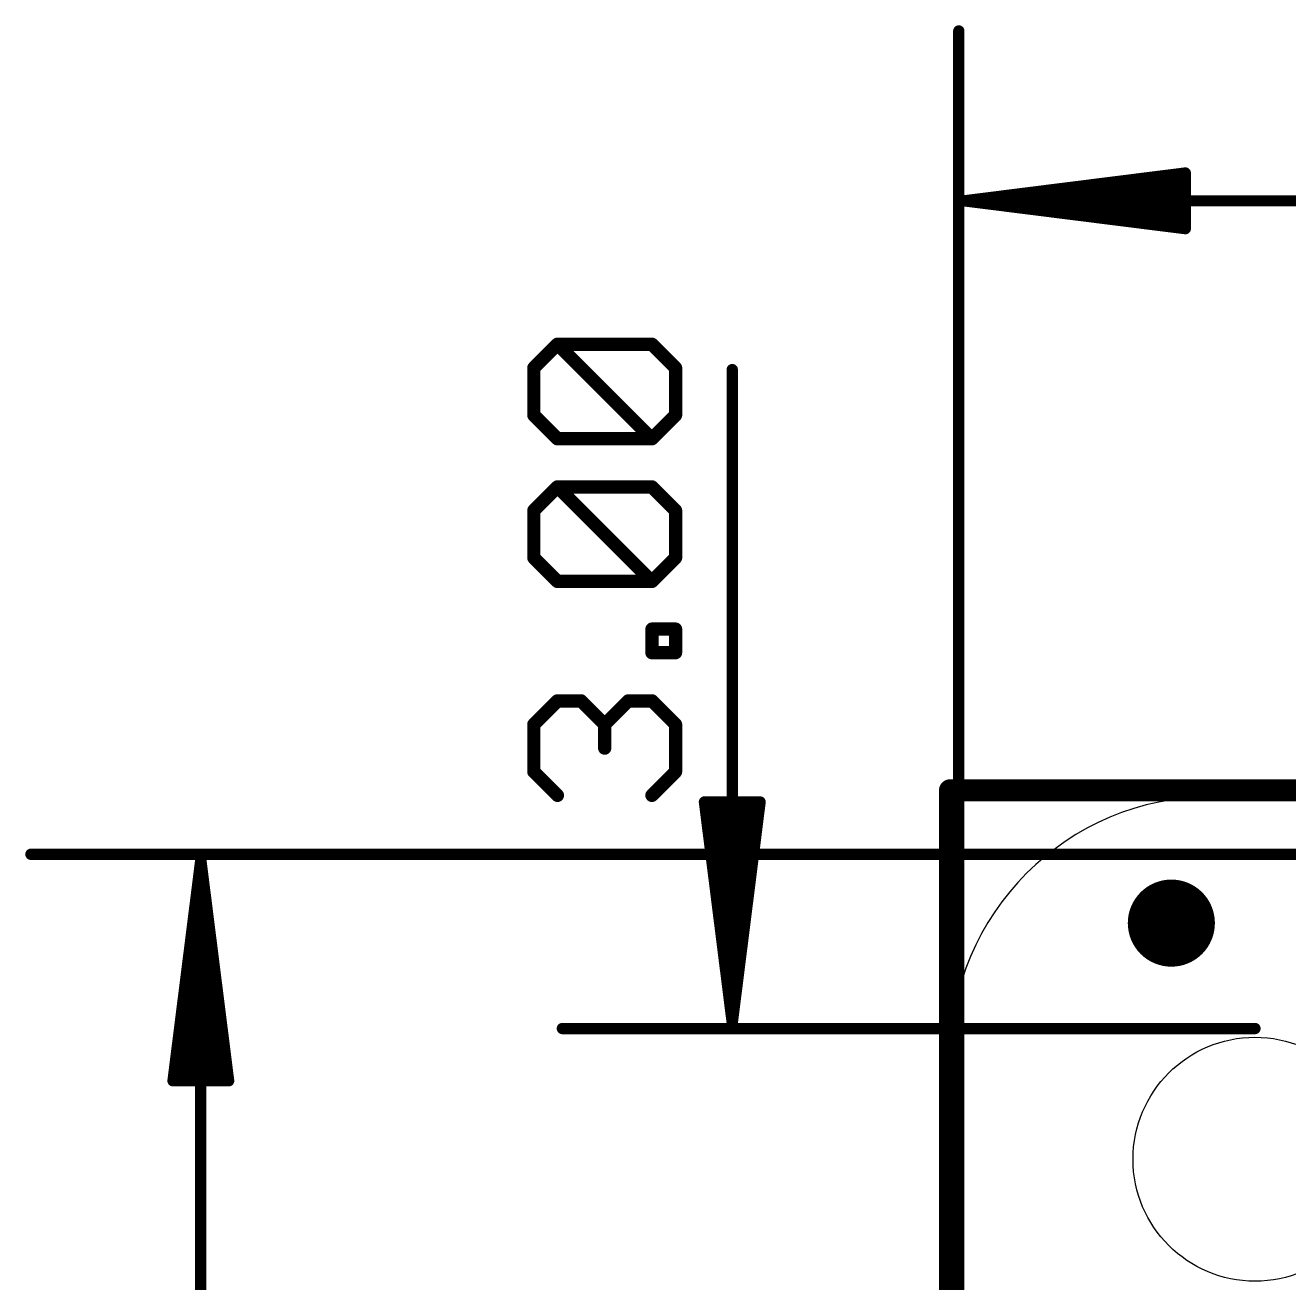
# Model space of a CAD drawing. Extents: x -11 to 71.5, y -12.5 to 39.9.
# Drawn here: x -10.62 to 3.89, y 25.08 to 39.52 of the extents above; entities that cross this region are included whole.
import ezdxf

# ---------------------------------------------------------------- set-up
doc = ezdxf.new("R2010")
doc.units = 0
for name, color, linetype in [('1', 12, 'CONTINUOUS'), ('16', 132, 'CONTINUOUS'), ('20', 4, 'CONTINUOUS'), ('47', 253, 'CONTINUOUS')]:
    doc.layers.add(name, color=color, linetype=linetype)

# ---------------------------------------------------------------- blocks, each defined once
blk = doc.blocks.new('PIE')
at = {"const_width": 0.5}
blk.add_lwpolyline([(0, -0.25, 1), (0, 0.25, 1), (0, -0.25)], format="xyb", dxfattribs=at)

msp = doc.modelspace()

# ---------------------------------------------------------------- linework, layer by layer
at = {"layer": '1', "const_width": 0.254}
for points in [[(0, 30.734), (0, 0)], [(65.024, 30.734), (0, 30.734)]]:
    msp.add_lwpolyline(points, dxfattribs=at)
at = {"layer": '1', "const_width": 0.127}
for points in [[(0.0635, 30.734, 1), (-0.0635, 30.734)], [(0, 30.7975, 1), (0, 30.6705)]]:
    msp.add_lwpolyline(points, format="xyb", dxfattribs=at)
at = {"layer": '16', "const_width": 0.254}
for points in [[(0, 30.734), (0, 0)], [(65.024, 30.734), (0, 30.734)]]:
    msp.add_lwpolyline(points, dxfattribs=at)
at = {"layer": '16', "const_width": 0.127}
for points in [[(0.0635, 30.734, 1), (-0.0635, 30.734)], [(0, 30.7975, 1), (0, 30.6705)]]:
    msp.add_lwpolyline(points, format="xyb", dxfattribs=at)
at = {"layer": '20'}
for p, q in [((62, 30.6604), (3, 30.6604)), ((0, 27.6604), (0, 3))]:
    msp.add_line(p, q, dxfattribs=at)
msp.add_circle((3.5, 26.5), 1.4, dxfattribs=at)
msp.add_arc((3, 27.6604), 3, 90, 180, dxfattribs=at)
at = {"layer": '47'}
for points, const_width in [([(0.1, 18), (0.1, 39.45)], 0.13), ([(0.165, 37.5), (2.7, 37.8192)], 0.13), ([(2.7, 37.8192), (2.7, 37.1808)], 0.13), ([(0.165, 37.5), (2.7, 37.76)], 0.13), ([(0.165, 37.5), (2.7, 37.63)], 0.13), ([(0.165, 37.5), (65.035, 37.5)], 0.13), ([(2.7, 37.1808), (0.165, 37.5)], 0.13), ([(2.7, 37.37), (0.165, 37.5)], 0.13), ([(2.7, 37.24), (0.165, 37.5)], 0.13), ([(-4.7777, 35.5826), (-4.5065, 35.8538)], 0.1524), ([(-4.5065, 35.8538), (-3.4219, 35.8538)], 0.1524), ([(-3.4219, 34.7691), (-4.5065, 35.8538)], 0.1524), ([(-3.4219, 35.8538), (-3.1507, 35.5826)], 0.1524), ([(-4.7777, 35.0403), (-4.7777, 35.5826)], 0.1524), ([(-3.1507, 35.5826), (-3.1507, 35.0403)], 0.1524), ([(-2.5, 28.065), (-2.5, 35.5628)], 0.13), ([(-4.5065, 34.7691), (-4.7777, 35.0403)], 0.1524), ([(-3.1507, 35.0403), (-3.4219, 34.7691)], 0.1524), ([(-3.4219, 34.7691), (-4.5065, 34.7691)], 0.1524), ([(-4.7777, 33.9454), (-4.5065, 34.2166)], 0.1524), ([(-4.5065, 34.2166), (-3.4219, 34.2166)], 0.1524), ([(-3.4219, 33.1319), (-4.5065, 34.2166)], 0.1524), ([(-3.4219, 34.2166), (-3.1507, 33.9454)], 0.1524), ([(-4.7777, 33.4031), (-4.7777, 33.9454)], 0.1524), ([(-3.1507, 33.9454), (-3.1507, 33.4031)], 0.1524), ([(-4.5065, 33.1319), (-4.7777, 33.4031)], 0.1524), ([(-3.1507, 33.4031), (-3.4219, 33.1319)], 0.1524), ([(-3.4219, 33.1319), (-4.5065, 33.1319)], 0.1524), ([(-3.4219, 32.3134), (-3.4219, 32.5845)], 0.1524), ([(-3.4219, 32.5845), (-3.1507, 32.5845)], 0.1524), ([(-3.1507, 32.5845), (-3.1507, 32.3134)], 0.1524), ([(-3.1507, 32.3134), (-3.4219, 32.3134)], 0.1524), ([(-4.7777, 31.4897), (-4.5065, 31.7609)], 0.1524), ([(-4.5065, 31.7609), (-4.2354, 31.7609)], 0.1524), ([(-4.2354, 31.7609), (-3.9642, 31.4897)], 0.1524), ([(-3.9642, 31.4897), (-3.693, 31.7609)], 0.1524), ([(-3.693, 31.7609), (-3.4219, 31.7609)], 0.1524), ([(-3.4219, 31.7609), (-3.1507, 31.4897)], 0.1524), ([(-4.7777, 30.9474), (-4.7777, 31.4897)], 0.1524), ([(-3.9642, 31.4897), (-3.9642, 31.2185)], 0.1524), ([(-3.1507, 31.4897), (-3.1507, 30.9474)], 0.1524), ([(-4.5065, 30.6762), (-4.7777, 30.9474)], 0.1524), ([(-3.1507, 30.9474), (-3.4219, 30.6762)], 0.1524), ([(-2.5, 28.065), (-2.8192, 30.6)], 0.13), ([(-2.8192, 30.6), (-2.1808, 30.6)], 0.13), ([(-2.5, 28.065), (-2.76, 30.6)], 0.13), ([(-2.5, 28.065), (-2.63, 30.6)], 0.13), ([(-2.1808, 30.6), (-2.5, 28.065)], 0.13), ([(-2.37, 30.6), (-2.5, 28.065)], 0.13), ([(-2.24, 30.6), (-2.5, 28.065)], 0.13), ([(9.6, 30), (-10.55, 30)], 0.13), ([(-8.6, 29.935), (-8.9192, 27.4)], 0.13), ([(-8.6, 29.935), (-8.86, 27.4)], 0.13), ([(-8.6, 29.935), (-8.73, 27.4)], 0.13), ([(-8.6, 0.065), (-8.6, 29.935)], 0.13), ([(-8.2808, 27.4), (-8.6, 29.935)], 0.13), ([(-8.47, 27.4), (-8.6, 29.935)], 0.13), ([(-8.34, 27.4), (-8.6, 29.935)], 0.13), ([(3.5, 28), (-4.45, 28)], 0.13), ([(-8.9192, 27.4), (-8.2808, 27.4)], 0.13)]:
    msp.add_lwpolyline(points, dxfattribs=dict(at, const_width=const_width))
for points, const_width in [([(0.1325, 39.45, 1), (0.0675, 39.45)], 0.065), ([(2.7325, 37.8192, 1), (2.6675, 37.8192)], 0.065), ([(2.7041, 37.787, 1), (2.6959, 37.8515)], 0.065), ([(2.7033, 37.7277, 1), (2.6967, 37.7923)], 0.065), ([(0.165, 37.5325, 1), (0.165, 37.4675)], 0.065), ([(0.1691, 37.5322, 1), (0.1609, 37.4678)], 0.065), ([(0.1633, 37.5325, 1), (0.1667, 37.4675)], 0.065), ([(0.1667, 37.5325, 1), (0.1633, 37.4675)], 0.065), ([(0.1683, 37.5323, 1), (0.1617, 37.4677)], 0.065), ([(0.1617, 37.5323, 1), (0.1683, 37.4677)], 0.065), ([(0.1609, 37.5322, 1), (0.1691, 37.4678)], 0.065), ([(2.7017, 37.5975, 1), (2.6983, 37.6625)], 0.065), ([(2.6983, 37.3375, 1), (2.7017, 37.4025)], 0.065), ([(2.6967, 37.2077, 1), (2.7033, 37.2723)], 0.065), ([(2.6675, 37.1808, 1), (2.7325, 37.1808)], 0.065), ([(2.6959, 37.1485, 1), (2.7041, 37.213)], 0.065), ([(-4.4796, 35.8807, 1), (-4.5335, 35.8268)], 0.0762), ([(-4.5065, 35.8919, 1), (-4.5065, 35.8157)], 0.0762), ([(-4.4796, 35.8268, 1), (-4.5335, 35.8807)], 0.0762), ([(-3.3949, 35.8807, 1), (-3.4488, 35.8268)], 0.0762), ([(-3.4219, 35.8157, 1), (-3.4219, 35.8919)], 0.0762), ([(-4.7396, 35.5826, 1), (-4.8158, 35.5826)], 0.0762), ([(-4.8046, 35.6095, 1), (-4.7507, 35.5556)], 0.0762), ([(-3.1126, 35.5826, 1), (-3.1888, 35.5826)], 0.0762), ([(-3.1776, 35.5556, 1), (-3.1238, 35.6095)], 0.0762), ([(-2.4675, 35.5628, 1), (-2.5325, 35.5628)], 0.065), ([(-4.7507, 35.0672, 1), (-4.8046, 35.0133)], 0.0762), ([(-3.1238, 35.0133, 1), (-3.1776, 35.0672)], 0.0762), ([(-4.8158, 35.0403, 1), (-4.7396, 35.0403)], 0.0762), ([(-3.1888, 35.0403, 1), (-3.1126, 35.0403)], 0.0762), ([(-4.5065, 34.8072, 1), (-4.5065, 34.731)], 0.0762), ([(-4.5335, 34.7421, 1), (-4.4796, 34.796)], 0.0762), ([(-3.4488, 34.796, 1), (-3.3949, 34.7421)], 0.0762), ([(-3.4488, 34.7421, 1), (-3.3949, 34.796)], 0.0762), ([(-3.4219, 34.731, 1), (-3.4219, 34.8072)], 0.0762), ([(-4.5065, 34.2547, 1), (-4.5065, 34.1785)], 0.0762), ([(-4.4796, 34.2435, 1), (-4.5335, 34.1897)], 0.0762), ([(-4.4796, 34.1897, 1), (-4.5335, 34.2435)], 0.0762), ([(-3.3949, 34.2435, 1), (-3.4488, 34.1897)], 0.0762), ([(-3.4219, 34.1785, 1), (-3.4219, 34.2547)], 0.0762), ([(-4.7396, 33.9454, 1), (-4.8158, 33.9454)], 0.0762), ([(-4.8046, 33.9724, 1), (-4.7507, 33.9185)], 0.0762), ([(-3.1126, 33.9454, 1), (-3.1888, 33.9454)], 0.0762), ([(-3.1776, 33.9185, 1), (-3.1238, 33.9724)], 0.0762), ([(-4.8158, 33.4031, 1), (-4.7396, 33.4031)], 0.0762), ([(-4.7507, 33.43, 1), (-4.8046, 33.3762)], 0.0762), ([(-3.1888, 33.4031, 1), (-3.1126, 33.4031)], 0.0762), ([(-3.1238, 33.3762, 1), (-3.1776, 33.43)], 0.0762), ([(-4.5065, 33.17, 1), (-4.5065, 33.0938)], 0.0762), ([(-4.5335, 33.105, 1), (-4.4796, 33.1589)], 0.0762), ([(-3.4488, 33.1589, 1), (-3.3949, 33.105)], 0.0762), ([(-3.4488, 33.105, 1), (-3.3949, 33.1589)], 0.0762), ([(-3.4219, 33.0938, 1), (-3.4219, 33.17)], 0.0762), ([(-3.3838, 32.5845, 1), (-3.46, 32.5845)], 0.0762), ([(-3.4219, 32.6226, 1), (-3.4219, 32.5464)], 0.0762), ([(-3.1126, 32.5845, 1), (-3.1888, 32.5845)], 0.0762), ([(-3.1507, 32.5464, 1), (-3.1507, 32.6226)], 0.0762), ([(-3.4219, 32.3515, 1), (-3.4219, 32.2753)], 0.0762), ([(-3.46, 32.3134, 1), (-3.3838, 32.3134)], 0.0762), ([(-3.1888, 32.3134, 1), (-3.1126, 32.3134)], 0.0762), ([(-3.1507, 32.2753, 1), (-3.1507, 32.3515)], 0.0762), ([(-4.5065, 31.799, 1), (-4.5065, 31.7228)], 0.0762), ([(-4.4796, 31.7339, 1), (-4.5335, 31.7878)], 0.0762), ([(-4.2084, 31.7878, 1), (-4.2623, 31.7339)], 0.0762), ([(-4.2354, 31.7228, 1), (-4.2354, 31.799)], 0.0762), ([(-3.693, 31.799, 1), (-3.693, 31.7228)], 0.0762), ([(-3.6661, 31.7339, 1), (-3.72, 31.7878)], 0.0762), ([(-3.3949, 31.7878, 1), (-3.4488, 31.7339)], 0.0762), ([(-3.4219, 31.7228, 1), (-3.4219, 31.799)], 0.0762), ([(-4.7396, 31.4897, 1), (-4.8158, 31.4897)], 0.0762), ([(-4.8046, 31.5166, 1), (-4.7507, 31.4628)], 0.0762), ([(-3.9261, 31.4897, 1), (-4.0023, 31.4897)], 0.0762), ([(-3.9911, 31.5166, 1), (-3.9373, 31.4628)], 0.0762), ([(-3.9911, 31.4628, 1), (-3.9373, 31.5166)], 0.0762), ([(-3.1126, 31.4897, 1), (-3.1888, 31.4897)], 0.0762), ([(-3.1776, 31.4628, 1), (-3.1238, 31.5166)], 0.0762), ([(-4.0023, 31.2185, 1), (-3.9261, 31.2185)], 0.0762), ([(-4.7507, 30.9743, 1), (-4.8046, 30.9204)], 0.0762), ([(-4.8158, 30.9474, 1), (-4.7396, 30.9474)], 0.0762), ([(-3.1888, 30.9474, 1), (-3.1126, 30.9474)], 0.0762), ([(-3.1238, 30.9204, 1), (-3.1776, 30.9743)], 0.0762), ([(-4.5335, 30.6493, 1), (-4.4796, 30.7031)], 0.0762), ([(-3.4488, 30.7031, 1), (-3.3949, 30.6493)], 0.0762), ([(-2.787, 30.6041, 1), (-2.8515, 30.5959)], 0.065), ([(-2.8192, 30.6325, 1), (-2.8192, 30.5675)], 0.065), ([(-2.7277, 30.6033, 1), (-2.7923, 30.5967)], 0.065), ([(-2.5975, 30.6017, 1), (-2.6625, 30.5983)], 0.065), ([(-2.3375, 30.5983, 1), (-2.4025, 30.6017)], 0.065), ([(-2.2077, 30.5967, 1), (-2.2723, 30.6033)], 0.065), ([(-2.1485, 30.5959, 1), (-2.213, 30.6041)], 0.065), ([(-2.1808, 30.5675, 1), (-2.1808, 30.6325)], 0.065), ([(-10.55, 30.0325, 1), (-10.55, 29.9675)], 0.065), ([(-8.5675, 29.935, 1), (-8.6325, 29.935)], 0.065), ([(-8.5678, 29.9391, 1), (-8.6322, 29.9309)], 0.065), ([(-8.5675, 29.9333, 1), (-8.6325, 29.9367)], 0.065), ([(-8.5675, 29.9367, 1), (-8.6325, 29.9333)], 0.065), ([(-8.5677, 29.9383, 1), (-8.6323, 29.9317)], 0.065), ([(-8.5677, 29.9317, 1), (-8.6323, 29.9383)], 0.065), ([(-8.5678, 29.9309, 1), (-8.6322, 29.9391)], 0.065), ([(-4.45, 28.0325, 1), (-4.45, 27.9675)], 0.065), ([(-2.5322, 28.0691, 1), (-2.4678, 28.0609)], 0.065), ([(-2.5323, 28.0683, 1), (-2.4677, 28.0617)], 0.065), ([(-2.5325, 28.0633, 1), (-2.4675, 28.0667)], 0.065), ([(-2.5325, 28.0667, 1), (-2.4675, 28.0633)], 0.065), ([(-2.5325, 28.065, 1), (-2.4675, 28.065)], 0.065), ([(-2.5323, 28.0617, 1), (-2.4677, 28.0683)], 0.065), ([(-2.5322, 28.0609, 1), (-2.4678, 28.0691)], 0.065), ([(3.5, 27.9675, 1), (3.5, 28.0325)], 0.065), ([(-8.9515, 27.4041, 1), (-8.887, 27.3959)], 0.065), ([(-8.9192, 27.4325, 1), (-8.9192, 27.3675)], 0.065), ([(-8.8923, 27.4033, 1), (-8.8277, 27.3967)], 0.065), ([(-8.7625, 27.4017, 1), (-8.6975, 27.3983)], 0.065), ([(-8.5025, 27.3983, 1), (-8.4375, 27.4017)], 0.065), ([(-8.3723, 27.3967, 1), (-8.3077, 27.4033)], 0.065), ([(-8.313, 27.3959, 1), (-8.2485, 27.4041)], 0.065), ([(-8.2808, 27.3675, 1), (-8.2808, 27.4325)], 0.065)]:
    msp.add_lwpolyline(points, format="xyb", dxfattribs=dict(at, const_width=const_width))

# ---------------------------------------------------------------- block references
at = {"layer": '16'}
msp.add_blockref('PIE', (2.54, 29.21), dxfattribs=at)

doc.saveas('drawing.dxf')
